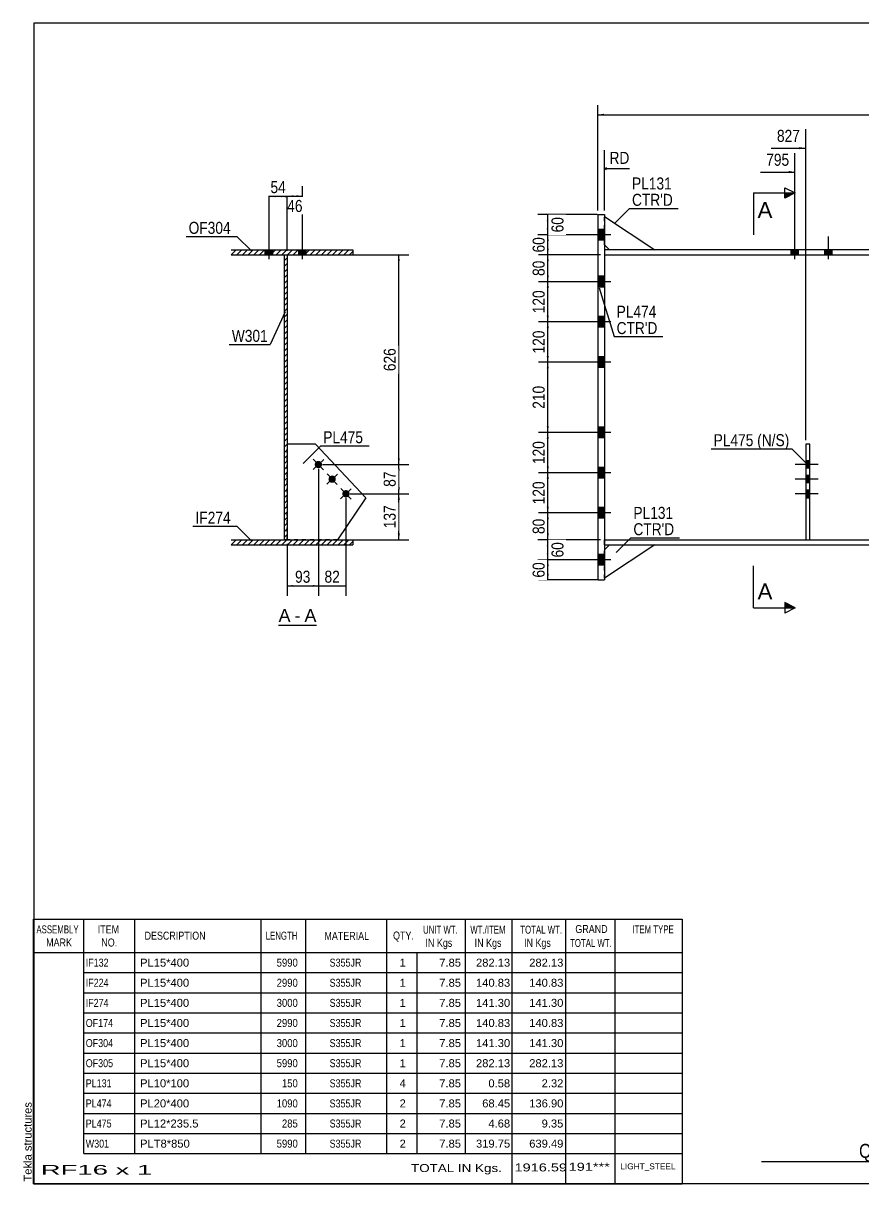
# Model space of a CAD drawing. Header units: millimetres. Extents: x 2 to 405, y 5 to 282.
# Drawn here: x 2.5 to 203.3, y 5 to 282 of the extents above; entities that cross this region are included whole.
import ezdxf

# ---------------------------------------------------------------- set-up
doc = ezdxf.new("R2010")
doc.units = ezdxf.units.MM
doc.linetypes.add('DXK_LINE_DOT1', pattern=[1.8814, 0.9407, -0.9407])
doc.styles.add('Arial', font='ARIAL.TTF', dxfattribs={"height": 0.2})
doc.styles.add('Arial Narrow', font='ARIALN.TTF', dxfattribs={"height": 0.2})

# ---------------------------------------------------------------- blocks, each defined once
blk = doc.blocks.new('Unknown-625697759-1211')
at = {"color": 5, "linetype": 'Continuous'}
for p, q in [((405, 282), (5, 282)), ((5, 282), (5, 5)), ((405, 5), (405, 282)), ((5, 5), (405, 5))]:
    blk.add_line(p, q, dxfattribs=at)
at = {"color": 174, "linetype": 'Continuous', "style": 'Arial'}
blk.add_text('Tekla structures', height=1.9102, rotation=90, dxfattribs=at).set_placement((4.5, 5.5))
blk = doc.blocks.new('Unknown-625697759-13 - 1794')
at = {"color": 7, "linetype": 'Continuous'}
blk.add_line((63.5, 138.35), (72.53, 138.35), dxfattribs=at)
at = {"color": 0, "linetype": 'Continuous'}
blk.add_wipeout([(66.34, 139.1), (66.34, 142.3), (63.5, 142.3), (63.5, 139.1)], dxfattribs=at)
blk.add_wipeout([(68.72, 139.1), (68.72, 142.3), (67.3, 142.3), (67.3, 139.1)], dxfattribs=at)
at = {"color": 96, "linetype": 'Continuous', "style": 'Arial'}
blk.add_text('A', height=3.06, dxfattribs=at).set_placement((63.5, 139.1))
at = {"color": 0, "linetype": 'Continuous'}
blk.add_wipeout([(72.53, 139.1), (72.53, 142.3), (69.68, 142.3), (69.68, 139.1)], dxfattribs=at)
at = {"color": 96, "linetype": 'Continuous', "style": 'Arial'}
for s, p in [('A', (69.68, 139.1)), ('-', (67.3, 139.1))]:
    blk.add_text(s, height=3.06, dxfattribs=at).set_placement(p)
blk = doc.blocks.new('Bolt-625697759-1242 - 1232')
at = {"linetype": 'Continuous'}
for points in [[(190.37, 175.78), (190.37, 177.54), (189.41, 177.54), (189.41, 175.78)], [(190.37, 172.29), (190.37, 174.05), (189.41, 174.05), (189.41, 172.29)], [(190.37, 168.8), (190.37, 170.56), (189.41, 170.56), (189.41, 168.8)]]:
    blk.add_hatch(color=3, dxfattribs=at).paths.add_polyline_path(points)
at = {"color": 3, "linetype": 'Continuous'}
for p, q in [((190.37, 177.54), (189.41, 177.54)), ((192.37, 176.66), (186.93, 176.66)), ((190.37, 175.78), (189.41, 175.78)), ((192.37, 173.17), (186.93, 173.17)), ((190.37, 174.05), (189.41, 174.05)), ((190.37, 172.29), (189.41, 172.29)), ((192.37, 169.68), (186.93, 169.68)), ((190.37, 170.56), (189.41, 170.56)), ((190.37, 168.8), (189.41, 168.8))]:
    blk.add_line(p, q, dxfattribs=at)
blk = doc.blocks.new('Bolt-625697759-1244 - 1232')
at = {"linetype": 'Continuous'}
for points in [[(185.97, 226.7), (187.73, 226.7), (187.73, 227.9), (185.97, 227.9)], [(185.97, 226.69), (187.73, 226.69), (187.73, 227.89), (185.97, 227.89)], [(193.97, 226.7), (195.73, 226.7), (195.73, 227.9), (193.97, 227.9)], [(193.97, 226.69), (195.73, 226.69), (195.73, 227.89), (193.97, 227.89)]]:
    blk.add_hatch(color=3, dxfattribs=at).paths.add_polyline_path(points)
at = {"color": 3, "linetype": 'Continuous'}
for p, q in [((186.85, 225.66), (186.85, 231.1)), ((186.85, 225.65), (186.85, 231.09)), ((194.85, 225.66), (194.85, 231.1)), ((194.85, 225.65), (194.85, 231.09)), ((185.97, 226.7), (185.97, 227.9)), ((185.97, 226.69), (185.97, 227.89)), ((187.73, 226.7), (187.73, 227.9)), ((187.73, 226.69), (187.73, 227.89)), ((193.97, 226.7), (193.97, 227.9)), ((193.97, 226.69), (193.97, 227.89)), ((195.73, 226.7), (195.73, 227.9)), ((195.73, 226.69), (195.73, 227.89))]:
    blk.add_line(p, q, dxfattribs=at)
blk = doc.blocks.new('Bolt-625697759-1246 - 1232')
at = {"linetype": 'Continuous'}
for points in [[(139.77, 232.78), (139.77, 230.22), (141.37, 230.22), (141.37, 232.78)], [(139.77, 232.78), (139.77, 230.22), (141.37, 230.22), (141.37, 232.78)], [(139.77, 221.58), (139.77, 219.02), (141.37, 219.02), (141.37, 221.58)], [(139.77, 221.58), (139.77, 219.02), (141.37, 219.02), (141.37, 221.58)], [(139.77, 211.98), (139.77, 209.42), (141.37, 209.42), (141.37, 211.98)], [(139.77, 211.98), (139.77, 209.42), (141.37, 209.42), (141.37, 211.98)], [(139.77, 202.38), (139.77, 199.82), (141.37, 199.82), (141.37, 202.38)], [(139.77, 202.38), (139.77, 199.82), (141.37, 199.82), (141.37, 202.38)], [(139.77, 185.58), (139.77, 183.02), (141.37, 183.02), (141.37, 185.58)], [(139.77, 185.58), (139.77, 183.02), (141.37, 183.02), (141.37, 185.58)], [(139.77, 175.98), (139.77, 173.42), (141.37, 173.42), (141.37, 175.98)], [(139.77, 175.98), (139.77, 173.42), (141.37, 173.42), (141.37, 175.98)], [(139.77, 166.38), (139.77, 163.82), (141.37, 163.82), (141.37, 166.38)], [(139.77, 166.38), (139.77, 163.82), (141.37, 163.82), (141.37, 166.38)], [(139.77, 155.18), (139.77, 152.62), (141.37, 152.62), (141.37, 155.18)], [(139.77, 155.18), (139.77, 152.62), (141.37, 152.62), (141.37, 155.18)]]:
    blk.add_hatch(color=3, dxfattribs=at).paths.add_polyline_path(points)
at = {"color": 3, "linetype": 'Continuous'}
for p, q in [((141.37, 232.78), (139.77, 232.78)), ((141.37, 232.78), (139.77, 232.78)), ((142.89, 231.5), (134.17, 231.5)), ((142.89, 231.5), (134.17, 231.5)), ((141.37, 230.22), (139.77, 230.22)), ((141.37, 230.22), (139.77, 230.22)), ((142.89, 220.3), (134.17, 220.3)), ((142.89, 220.3), (134.17, 220.3)), ((141.37, 221.58), (139.77, 221.58)), ((141.37, 221.58), (139.77, 221.58)), ((141.37, 219.02), (139.77, 219.02)), ((141.37, 219.02), (139.77, 219.02)), ((142.89, 210.7), (134.17, 210.7)), ((142.89, 210.7), (134.17, 210.7)), ((141.37, 211.98), (139.77, 211.98)), ((141.37, 211.98), (139.77, 211.98)), ((141.37, 209.42), (139.77, 209.42)), ((141.37, 209.42), (139.77, 209.42)), ((141.37, 202.38), (139.77, 202.38)), ((141.37, 202.38), (139.77, 202.38)), ((142.89, 201.1), (134.17, 201.1)), ((142.89, 201.1), (134.17, 201.1)), ((141.37, 199.82), (139.77, 199.82)), ((141.37, 199.82), (139.77, 199.82)), ((142.89, 184.3), (134.17, 184.3)), ((142.89, 184.3), (134.17, 184.3)), ((141.37, 185.58), (139.77, 185.58)), ((141.37, 185.58), (139.77, 185.58)), ((141.37, 183.02), (139.77, 183.02)), ((141.37, 183.02), (139.77, 183.02)), ((142.89, 174.7), (134.17, 174.7)), ((142.89, 174.7), (134.17, 174.7)), ((141.37, 175.98), (139.77, 175.98)), ((141.37, 175.98), (139.77, 175.98)), ((141.37, 173.42), (139.77, 173.42)), ((141.37, 173.42), (139.77, 173.42)), ((141.37, 166.38), (139.77, 166.38)), ((141.37, 166.38), (139.77, 166.38)), ((142.89, 165.1), (134.17, 165.1)), ((142.89, 165.1), (134.17, 165.1)), ((141.37, 163.82), (139.77, 163.82)), ((141.37, 163.82), (139.77, 163.82)), ((141.37, 155.18), (139.77, 155.18)), ((141.37, 155.18), (139.77, 155.18)), ((142.89, 153.9), (134.17, 153.9)), ((142.89, 153.9), (134.17, 153.9)), ((141.37, 152.62), (139.77, 152.62)), ((141.37, 152.62), (139.77, 152.62))]:
    blk.add_line(p, q, dxfattribs=at)
blk = doc.blocks.new('Part-625697759-1263 - 1232')
at = {"color": 7, "linetype": 'DXK_LINE_DOT1'}
for p, q in [((141.37, 226.7), (141.37, 158.7)), ((141.37, 226.7), (169.37, 226.7)), ((169.47, 226.7), (212.24, 226.7)), ((212.34, 226.7), (244.34, 226.7)), ((244.44, 226.7), (260.44, 226.7)), ((141.37, 158.7), (169.37, 158.7)), ((169.47, 158.7), (212.24, 158.7)), ((212.34, 158.7), (244.34, 158.7)), ((244.44, 158.7), (260.44, 158.7))]:
    blk.add_line(p, q, dxfattribs=at)
at = {"color": 2, "linetype": 'Continuous'}
blk.add_line((260.44, 226.7), (260.44, 158.7), dxfattribs=at)
blk = doc.blocks.new('Part-625697759-1290 - 1232')
at = {"color": 2, "linetype": 'Continuous'}
for p, q in [((190.37, 181.49), (189.41, 181.49)), ((189.41, 181.49), (189.41, 158.7)), ((190.37, 158.7), (190.37, 181.49)), ((189.41, 168.69), (190.37, 168.69))]:
    blk.add_line(p, q, dxfattribs=at)
blk = doc.blocks.new('Part-625697759-1356 - 1232')
at = {"color": 2, "linetype": 'Continuous'}
for p, q in [((141.37, 157.5), (141.37, 158.7)), ((141.37, 158.7), (169.37, 158.7)), ((169.47, 158.7), (212.24, 158.7)), ((212.34, 158.7), (228.34, 158.7)), ((228.34, 157.5), (228.34, 158.7)), ((141.37, 157.5), (169.37, 157.5)), ((169.47, 157.5), (212.24, 157.5)), ((212.34, 157.5), (228.34, 157.5))]:
    blk.add_line(p, q, dxfattribs=at)
blk = doc.blocks.new('Part-625697759-1541 - 1232')
at = {"color": 2, "linetype": 'Continuous'}
for p, q in [((141.37, 235.9), (153.37, 227.9)), ((142.57, 227.9), (141.37, 229.1))]:
    blk.add_line(p, q, dxfattribs=at)
at = {"color": 7, "linetype": 'DXK_LINE_DOT1'}
for p, q in [((141.37, 229.1), (141.37, 235.9)), ((153.37, 227.9), (142.57, 227.9))]:
    blk.add_line(p, q, dxfattribs=at)
blk = doc.blocks.new('Part-625697759-1444 - 1232')
at = {"color": 2, "linetype": 'Continuous'}
for p, q in [((141.37, 227.9), (141.37, 226.7)), ((169.37, 227.9), (141.37, 227.9)), ((212.24, 227.9), (169.47, 227.9)), ((228.34, 227.9), (212.34, 227.9)), ((228.34, 226.7), (228.34, 227.9)), ((141.37, 226.7), (169.37, 226.7)), ((169.47, 226.7), (212.24, 226.7)), ((212.34, 226.7), (228.34, 226.7))]:
    blk.add_line(p, q, dxfattribs=at)
blk = doc.blocks.new('Part-625697759-1536 - 1232')
at = {"color": 2, "linetype": 'Continuous'}
for p, q in [((153.37, 157.5), (141.37, 149.5)), ((141.37, 156.3), (142.57, 157.5))]:
    blk.add_line(p, q, dxfattribs=at)
at = {"color": 7, "linetype": 'DXK_LINE_DOT1'}
for p, q in [((141.37, 149.5), (141.37, 156.3)), ((142.57, 157.5), (153.37, 157.5))]:
    blk.add_line(p, q, dxfattribs=at)
blk = doc.blocks.new('Part-625697759-1546 - 1232')
at = {"color": 2, "linetype": 'Continuous'}
for p, q in [((139.77, 236.3), (141.37, 236.3)), ((139.77, 236.3), (139.77, 149.1)), ((141.37, 236.3), (141.37, 149.1)), ((139.77, 149.1), (141.37, 149.1))]:
    blk.add_line(p, q, dxfattribs=at)
blk = doc.blocks.new('Part-625697759-1803 - 1794')
at = {"linetype": 'Continuous'}
h = blk.add_hatch(dxfattribs=at)
h.set_pattern_fill('', scale=0.3, style=0, pattern_type=0)
h.set_pattern_definition([(45, (64.8974, 226.7014), (-0.673519, 0.673519), [])])
h.paths.add_polyline_path([(65.54, 226.7), (64.9, 226.7), (64.9, 158.7), (65.54, 158.7)])
at = {"color": 2, "linetype": 'Continuous'}
for p, q in [((64.9, 226.7), (65.54, 226.7)), ((64.9, 158.7), (64.9, 226.7)), ((65.54, 226.7), (65.54, 158.7)), ((65.54, 158.7), (64.9, 158.7))]:
    blk.add_line(p, q, dxfattribs=at)
blk = doc.blocks.new('Part-625697759-1830 - 1794')
at = {"color": 2, "linetype": 'Continuous'}
for p, q in [((72.29, 181.49), (65.54, 181.49)), ((72.29, 181.49), (84.37, 168.69)), ((84.37, 168.69), (77.54, 158.7))]:
    blk.add_line(p, q, dxfattribs=at)
at = {"color": 7, "linetype": 'DXK_LINE_DOT1'}
for p, q in [((65.54, 158.7), (65.54, 181.49)), ((77.54, 158.7), (65.54, 158.7))]:
    blk.add_line(p, q, dxfattribs=at)
blk = doc.blocks.new('Part-625697759-1845 - 1794')
at = {"linetype": 'Continuous'}
h = blk.add_hatch(dxfattribs=at)
h.set_pattern_fill('', scale=0.3, style=0, pattern_type=0)
h.set_pattern_definition([(45, (52.1646, 157.5014), (-0.67352, 0.67352), [])])
h.paths.add_polyline_path([(52.16, 158.7), (52.16, 157.5), (81.22, 157.5), (81.22, 158.7)])
at = {"color": 2, "linetype": 'Continuous'}
for p, q in [((52.16, 158.7), (81.22, 158.7)), ((81.22, 158.7), (81.22, 157.5)), ((52.16, 157.5), (81.22, 157.5))]:
    blk.add_line(p, q, dxfattribs=at)
blk = doc.blocks.new('Part-625697759-1865 - 1794')
at = {"linetype": 'Continuous'}
h = blk.add_hatch(dxfattribs=at)
h.set_pattern_fill('', scale=0.3, style=0, pattern_type=0)
h.set_pattern_definition([(45, (52.1646, 226.7014), (-0.67352, 0.67352), [])])
h.paths.add_polyline_path([(52.16, 227.9), (52.16, 226.7), (81.22, 226.7), (81.22, 227.9)])
at = {"color": 2, "linetype": 'Continuous'}
for p, q in [((52.16, 227.9), (81.22, 227.9)), ((81.22, 227.9), (81.22, 226.7)), ((52.16, 226.7), (81.22, 226.7))]:
    blk.add_line(p, q, dxfattribs=at)
blk = doc.blocks.new('Bolt-625697759-1921 - 1794')
at = {"linetype": 'Continuous'}
for points in [[(73.6, 176.02, -1), (72.39, 177.3, -1)], [(76.9, 172.53, -1), (75.69, 173.81, -1)], [(80.2, 169.04, -1), (78.99, 170.32, -1)]]:
    blk.add_hatch(color=3, dxfattribs=at).paths.add_polyline_path(points)
at = {"color": 3, "linetype": 'Continuous'}
for p, q in [((74.28, 177.87), (71.72, 175.45)), ((74.21, 175.38), (71.79, 177.94)), ((77.57, 174.38), (75.02, 171.96)), ((77.5, 171.89), (75.09, 174.45)), ((80.87, 170.89), (78.31, 168.47)), ((80.8, 168.4), (78.38, 170.96))]:
    blk.add_line(p, q, dxfattribs=at)
blk = doc.blocks.new('Bolt-625697759-1923 - 1794')
at = {"linetype": 'Continuous'}
for points in [[(60.33, 226.7), (62.09, 226.7), (62.09, 227.9), (60.33, 227.9)], [(68.33, 226.69), (70.09, 226.69), (70.09, 227.89), (68.33, 227.89)]]:
    blk.add_hatch(color=3, dxfattribs=at).paths.add_polyline_path(points)
at = {"color": 3, "linetype": 'Continuous'}
for p, q in [((61.21, 225.66), (61.22, 231.1)), ((69.21, 225.65), (69.22, 231.09)), ((60.33, 226.7), (60.33, 227.9)), ((62.09, 226.7), (62.09, 227.9)), ((68.33, 226.69), (68.33, 227.89)), ((70.09, 226.69), (70.09, 227.89))]:
    blk.add_line(p, q, dxfattribs=at)
blk = doc.blocks.new('StraightDimension-625697759-3337 - 1232')
at = {"linetype": 'Continuous'}
for points in [[(127.55, 209.2), (127.8, 210.7), (128.05, 209.2)], [(128.05, 202.6), (127.8, 201.1), (127.55, 202.6)]]:
    blk.add_hatch(color=7, dxfattribs=at).paths.add_polyline_path(points)
at = {"color": 7, "linetype": 'Continuous'}
for p, q in [((135.17, 210.7), (125.55, 210.7)), ((127.8, 201.1), (127.8, 210.7)), ((135.17, 201.1), (125.55, 201.1))]:
    blk.add_line(p, q, dxfattribs=at)
at = {"color": 0}
blk.add_wipeout([(127.65, 209.24), (123.45, 209.24), (123.45, 202.56), (127.65, 202.56)], dxfattribs=at)
at = {"color": 3, "style": 'Arial Narrow'}
blk.add_text('120', height=2.863, rotation=90.0002, dxfattribs=at).set_placement((127.05, 203.16))
blk = doc.blocks.new('StraightDimension-625697759-3336 - 1232')
at = {"linetype": 'Continuous'}
for points in [[(127.55, 218.8), (127.8, 220.3), (128.05, 218.8)], [(128.05, 212.2), (127.8, 210.7), (127.55, 212.2)]]:
    blk.add_hatch(color=7, dxfattribs=at).paths.add_polyline_path(points)
at = {"color": 7, "linetype": 'Continuous'}
for p, q in [((135.17, 220.3), (125.55, 220.3)), ((127.8, 210.7), (127.8, 220.3)), ((135.17, 210.7), (125.55, 210.7))]:
    blk.add_line(p, q, dxfattribs=at)
at = {"color": 0}
blk.add_wipeout([(127.65, 218.84), (123.45, 218.84), (123.45, 212.16), (127.65, 212.16)], dxfattribs=at)
at = {"color": 3, "style": 'Arial Narrow'}
blk.add_text('120', height=2.863, rotation=90.0002, dxfattribs=at).set_placement((127.05, 212.76))
blk = doc.blocks.new('StraightDimension-625697759-1777 - 1232')
at = {"linetype": 'Continuous'}
for points in [[(141.27, 259.9), (139.77, 260.15), (141.27, 260.4)], [(353.72, 260.4), (355.22, 260.15), (353.72, 259.9)]]:
    blk.add_hatch(color=7, dxfattribs=at).paths.add_polyline_path(points)
at = {"color": 7, "linetype": 'Continuous'}
for p, q in [((139.77, 237.3), (139.77, 262.4)), ((355.22, 237.3), (355.22, 262.4)), ((139.77, 260.15), (355.22, 260.15))]:
    blk.add_line(p, q, dxfattribs=at)
at = {"color": 0}
blk.add_wipeout([(252.67, 260.3), (252.67, 264.5), (242.33, 264.5), (242.33, 260.3)], dxfattribs=at)
at = {"color": 3, "style": 'Arial Narrow'}
blk.add_text('12020', height=2.863, dxfattribs=at).set_placement((242.93, 260.9))
blk = doc.blocks.new('StraightDimension-625697759-3340 - 1232')
at = {"linetype": 'Continuous'}
for points in [[(127.55, 173.2), (127.8, 174.7), (128.05, 173.2)], [(128.05, 166.6), (127.8, 165.1), (127.55, 166.6)]]:
    blk.add_hatch(color=7, dxfattribs=at).paths.add_polyline_path(points)
at = {"color": 7, "linetype": 'Continuous'}
for p, q in [((135.17, 174.7), (125.55, 174.7)), ((127.8, 165.1), (127.8, 174.7)), ((135.17, 165.1), (125.55, 165.1))]:
    blk.add_line(p, q, dxfattribs=at)
at = {"color": 0}
blk.add_wipeout([(127.65, 173.24), (123.45, 173.24), (123.45, 166.56), (127.65, 166.56)], dxfattribs=at)
at = {"color": 3, "style": 'Arial Narrow'}
blk.add_text('120', height=2.863, rotation=90.0002, dxfattribs=at).set_placement((127.05, 167.16))
blk = doc.blocks.new('StraightDimension-625697759-1603 - 1232')
at = {"linetype": 'Continuous'}
blk.add_hatch(color=7, dxfattribs=at).paths.add_polyline_path([(185.35, 246.73), (186.85, 246.48), (185.35, 246.23)])
at = {"color": 7, "linetype": 'Continuous'}
for p, q in [((186.85, 230.95), (186.85, 250.98)), ((178.62, 246.48), (186.85, 246.48))]:
    blk.add_line(p, q, dxfattribs=at)
at = {"color": 0, "linetype": 'Continuous'}
blk.add_wipeout([(147.9, 247.83), (147.9, 252.03), (141.95, 252.03), (141.95, 247.83)], dxfattribs=at)
at = {"color": 7, "linetype": 'Continuous'}
for p, q in [((141.37, 237.3), (141.37, 251.73)), ((141.87, 247.48), (141.37, 247.23)), ((141.87, 246.98), (141.37, 247.23)), ((147.3, 247.23), (141.37, 247.23))]:
    blk.add_line(p, q, dxfattribs=at)
at = {"color": 3, "linetype": 'Continuous', "style": 'Arial Narrow'}
blk.add_text('RD', height=2.863, dxfattribs=at).set_placement((142.55, 248.43))
at = {"color": 0}
blk.add_wipeout([(186.08, 247.38), (186.08, 251.58), (179.39, 251.58), (179.39, 247.38)], dxfattribs=at)
at = {"color": 3, "style": 'Arial Narrow'}
blk.add_text('795', height=2.863, dxfattribs=at).set_placement((179.99, 247.98))
blk = doc.blocks.new('StraightDimension-625697759-1593 - 1232')
at = {"linetype": 'Continuous'}
blk.add_hatch(color=7, dxfattribs=at).paths.add_polyline_path([(187.91, 252.43), (189.41, 252.18), (187.91, 251.93)])
at = {"color": 7, "linetype": 'Continuous'}
for p, q in [((189.41, 182.49), (189.41, 256.68)), ((181.18, 252.18), (189.41, 252.18))]:
    blk.add_line(p, q, dxfattribs=at)
at = {"color": 0}
blk.add_wipeout([(188.64, 253.08), (188.64, 257.28), (181.95, 257.28), (181.95, 253.08)], dxfattribs=at)
at = {"color": 3, "style": 'Arial Narrow'}
blk.add_text('827', height=2.863, dxfattribs=at).set_placement((182.55, 253.68))
blk = doc.blocks.new('StraightDimension-625697759-3334 - 1232')
at = {"linetype": 'Continuous'}
for points in [[(127.55, 230), (127.8, 231.5), (128.05, 230)], [(128.05, 228.2), (127.8, 226.7), (127.55, 228.2)]]:
    blk.add_hatch(color=7, dxfattribs=at).paths.add_polyline_path(points)
at = {"color": 7, "linetype": 'Continuous'}
for p, q in [((135.17, 231.5), (125.55, 231.5)), ((127.8, 226.7), (127.8, 231.5)), ((140.37, 226.7), (125.55, 226.7))]:
    blk.add_line(p, q, dxfattribs=at)
at = {"color": 0}
blk.add_wipeout([(127.65, 231.53), (123.45, 231.53), (123.45, 226.67), (127.65, 226.67)], dxfattribs=at)
at = {"color": 3, "style": 'Arial Narrow'}
blk.add_text('60', height=2.863, rotation=90.0002, dxfattribs=at).set_placement((127.05, 227.27))
blk = doc.blocks.new('StraightDimension-625697759-3333 - 1232')
at = {"linetype": 'Continuous'}
for points in [[(127.55, 234.8), (127.8, 236.3), (128.05, 234.8)], [(128.05, 233), (127.8, 231.5), (127.55, 233)]]:
    blk.add_hatch(color=7, dxfattribs=at).paths.add_polyline_path(points)
at = {"color": 7, "linetype": 'Continuous'}
for p, q in [((139.57, 236.3), (125.4, 236.3)), ((127.8, 231.5), (127.8, 236.3)), ((135.17, 231.5), (125.4, 231.5))]:
    blk.add_line(p, q, dxfattribs=at)
at = {"color": 0}
blk.add_wipeout([(132.15, 236.33), (127.95, 236.33), (127.95, 231.47), (132.15, 231.47)], dxfattribs=at)
at = {"color": 3, "style": 'Arial Narrow'}
blk.add_text('60', height=2.863, rotation=90.0002, dxfattribs=at).set_placement((131.55, 232.07))
blk = doc.blocks.new('StraightDimension-625697759-3335 - 1232')
at = {"linetype": 'Continuous'}
for points in [[(127.55, 225.2), (127.8, 226.7), (128.05, 225.2)], [(128.05, 221.8), (127.8, 220.3), (127.55, 221.8)]]:
    blk.add_hatch(color=7, dxfattribs=at).paths.add_polyline_path(points)
at = {"color": 7, "linetype": 'Continuous'}
for p, q in [((140.37, 226.7), (125.55, 226.7)), ((127.8, 220.3), (127.8, 226.7)), ((135.17, 220.3), (125.55, 220.3))]:
    blk.add_line(p, q, dxfattribs=at)
at = {"color": 0}
blk.add_wipeout([(127.65, 225.93), (123.45, 225.93), (123.45, 221.07), (127.65, 221.07)], dxfattribs=at)
at = {"color": 3, "style": 'Arial Narrow'}
blk.add_text('80', height=2.863, rotation=90.0002, dxfattribs=at).set_placement((127.05, 221.67))
blk = doc.blocks.new('StraightDimension-625697759-3338 - 1232')
at = {"linetype": 'Continuous'}
for points in [[(127.55, 199.6), (127.8, 201.1), (128.05, 199.6)], [(128.05, 185.8), (127.8, 184.3), (127.55, 185.8)]]:
    blk.add_hatch(color=7, dxfattribs=at).paths.add_polyline_path(points)
at = {"color": 7, "linetype": 'Continuous'}
for p, q in [((135.17, 201.1), (125.55, 201.1)), ((127.8, 184.3), (127.8, 201.1)), ((135.17, 184.3), (125.55, 184.3))]:
    blk.add_line(p, q, dxfattribs=at)
at = {"color": 0}
blk.add_wipeout([(127.65, 196.04), (123.45, 196.04), (123.45, 189.36), (127.65, 189.36)], dxfattribs=at)
at = {"color": 3, "style": 'Arial Narrow'}
blk.add_text('210', height=2.863, rotation=90.0002, dxfattribs=at).set_placement((127.05, 189.96))
blk = doc.blocks.new('StraightDimension-625697759-3339 - 1232')
at = {"linetype": 'Continuous'}
for points in [[(127.55, 182.8), (127.8, 184.3), (128.05, 182.8)], [(128.05, 176.2), (127.8, 174.7), (127.55, 176.2)]]:
    blk.add_hatch(color=7, dxfattribs=at).paths.add_polyline_path(points)
at = {"color": 7, "linetype": 'Continuous'}
for p, q in [((135.17, 184.3), (125.55, 184.3)), ((127.8, 174.7), (127.8, 184.3)), ((135.17, 174.7), (125.55, 174.7))]:
    blk.add_line(p, q, dxfattribs=at)
at = {"color": 0}
blk.add_wipeout([(127.65, 182.84), (123.45, 182.84), (123.45, 176.16), (127.65, 176.16)], dxfattribs=at)
at = {"color": 3, "style": 'Arial Narrow'}
blk.add_text('120', height=2.863, rotation=90.0002, dxfattribs=at).set_placement((127.05, 176.76))
blk = doc.blocks.new('StraightDimension-625697759-3341 - 1232')
at = {"linetype": 'Continuous'}
for points in [[(127.55, 163.6), (127.8, 165.1), (128.05, 163.6)], [(128.05, 160.2), (127.8, 158.7), (127.55, 160.2)]]:
    blk.add_hatch(color=7, dxfattribs=at).paths.add_polyline_path(points)
at = {"color": 7, "linetype": 'Continuous'}
for p, q in [((135.17, 165.1), (125.55, 165.1)), ((127.8, 158.7), (127.8, 165.1)), ((140.37, 158.7), (125.55, 158.7))]:
    blk.add_line(p, q, dxfattribs=at)
at = {"color": 0}
blk.add_wipeout([(127.65, 164.33), (123.45, 164.33), (123.45, 159.47), (127.65, 159.47)], dxfattribs=at)
at = {"color": 3, "style": 'Arial Narrow'}
blk.add_text('80', height=2.863, rotation=90.0002, dxfattribs=at).set_placement((127.05, 160.07))
blk = doc.blocks.new('StraightDimension-625697759-3342 - 1232')
at = {"linetype": 'Continuous'}
for points in [[(127.55, 157.2), (127.8, 158.7), (128.05, 157.2)], [(128.05, 155.4), (127.8, 153.9), (127.55, 155.4)]]:
    blk.add_hatch(color=7, dxfattribs=at).paths.add_polyline_path(points)
at = {"color": 7, "linetype": 'Continuous'}
for p, q in [((140.37, 158.7), (125.4, 158.7)), ((127.8, 153.9), (127.8, 158.7)), ((135.17, 153.9), (125.4, 153.9))]:
    blk.add_line(p, q, dxfattribs=at)
at = {"color": 0}
blk.add_wipeout([(132.15, 158.73), (127.95, 158.73), (127.95, 153.87), (132.15, 153.87)], dxfattribs=at)
at = {"color": 3, "style": 'Arial Narrow'}
blk.add_text('60', height=2.863, rotation=90.0002, dxfattribs=at).set_placement((131.55, 154.47))
blk = doc.blocks.new('StraightDimension-625697759-3343 - 1232')
at = {"linetype": 'Continuous'}
for points in [[(127.55, 152.4), (127.8, 153.9), (128.05, 152.4)], [(128.05, 150.6), (127.8, 149.1), (127.55, 150.6)]]:
    blk.add_hatch(color=7, dxfattribs=at).paths.add_polyline_path(points)
at = {"color": 7, "linetype": 'Continuous'}
for p, q in [((135.17, 153.9), (125.55, 153.9)), ((127.8, 149.1), (127.8, 153.9)), ((139.57, 149.1), (125.55, 149.1))]:
    blk.add_line(p, q, dxfattribs=at)
at = {"color": 0}
blk.add_wipeout([(127.65, 153.93), (123.45, 153.93), (123.45, 149.07), (127.65, 149.07)], dxfattribs=at)
at = {"color": 3, "style": 'Arial Narrow'}
blk.add_text('60', height=2.863, rotation=90.0002, dxfattribs=at).set_placement((127.05, 149.67))
blk = doc.blocks.new('StraightDimension-625697759-1940 - 1794')
at = {"linetype": 'Continuous'}
for points in [[(67.04, 147.45), (65.54, 147.7), (67.04, 147.95)], [(71.5, 147.95), (73, 147.7), (71.5, 147.45)]]:
    blk.add_hatch(color=7, dxfattribs=at).paths.add_polyline_path(points)
at = {"color": 7, "linetype": 'Continuous'}
for p, q in [((73, 175.66), (73, 145.3)), ((65.54, 157.7), (65.54, 145.3)), ((65.54, 147.7), (73, 147.7))]:
    blk.add_line(p, q, dxfattribs=at)
at = {"color": 0}
blk.add_wipeout([(71.7, 147.85), (71.7, 152.05), (66.84, 152.05), (66.84, 147.85)], dxfattribs=at)
at = {"color": 3, "style": 'Arial Narrow'}
blk.add_text('93', height=2.863, dxfattribs=at).set_placement((67.44, 148.45))
blk = doc.blocks.new('StraightDimension-625697759-1949 - 1794')
at = {"linetype": 'Continuous'}
for points in [[(74.5, 147.45), (73, 147.7), (74.5, 147.95)], [(78.09, 147.95), (79.59, 147.7), (78.09, 147.45)]]:
    blk.add_hatch(color=7, dxfattribs=at).paths.add_polyline_path(points)
at = {"color": 7, "linetype": 'Continuous'}
for p, q in [((73, 175.66), (73, 145.3)), ((79.59, 168.68), (79.59, 145.3)), ((73, 147.7), (79.59, 147.7))]:
    blk.add_line(p, q, dxfattribs=at)
at = {"color": 0}
blk.add_wipeout([(78.72, 147.85), (78.72, 152.05), (73.87, 152.05), (73.87, 147.85)], dxfattribs=at)
at = {"color": 3, "style": 'Arial Narrow'}
blk.add_text('82', height=2.863, dxfattribs=at).set_placement((74.47, 148.45))
blk = doc.blocks.new('StraightDimension-625697759-1960 - 1794')
at = {"linetype": 'Continuous'}
for points in [[(91.97, 175.16), (92.22, 176.66), (92.47, 175.16)], [(92.47, 171.18), (92.22, 169.68), (91.97, 171.18)]]:
    blk.add_hatch(color=7, dxfattribs=at).paths.add_polyline_path(points)
at = {"color": 7, "linetype": 'Continuous'}
for p, q in [((74, 176.66), (94.62, 176.66)), ((92.22, 169.68), (92.22, 176.66)), ((80.59, 169.68), (94.62, 169.68))]:
    blk.add_line(p, q, dxfattribs=at)
at = {"color": 0}
blk.add_wipeout([(92.07, 175.6), (87.87, 175.6), (87.87, 170.74), (92.07, 170.74)], dxfattribs=at)
at = {"color": 3, "style": 'Arial Narrow'}
blk.add_text('87', height=2.863, rotation=90.0002, dxfattribs=at).set_placement((91.47, 171.34))
blk = doc.blocks.new('StraightDimension-625697759-1970 - 1794')
at = {"linetype": 'Continuous'}
for points in [[(91.97, 225.2), (92.22, 226.7), (92.47, 225.2)], [(92.47, 178.16), (92.22, 176.66), (91.97, 178.16)]]:
    blk.add_hatch(color=7, dxfattribs=at).paths.add_polyline_path(points)
at = {"color": 7, "linetype": 'Continuous'}
for p, q in [((66.54, 226.7), (94.62, 226.7)), ((92.22, 176.66), (92.22, 226.7)), ((74, 176.66), (94.62, 176.66))]:
    blk.add_line(p, q, dxfattribs=at)
at = {"color": 0}
blk.add_wipeout([(92.07, 205.02), (87.87, 205.02), (87.87, 198.34), (92.07, 198.34)], dxfattribs=at)
at = {"color": 3, "style": 'Arial Narrow'}
blk.add_text('626', height=2.863, rotation=90.0002, dxfattribs=at).set_placement((91.47, 198.94))
blk = doc.blocks.new('StraightDimension-625697759-1980 - 1794')
at = {"linetype": 'Continuous'}
for points in [[(91.97, 168.18), (92.22, 169.68), (92.47, 168.18)], [(92.47, 160.2), (92.22, 158.7), (91.97, 160.2)]]:
    blk.add_hatch(color=7, dxfattribs=at).paths.add_polyline_path(points)
at = {"color": 7, "linetype": 'Continuous'}
for p, q in [((80.59, 169.68), (94.62, 169.68)), ((92.22, 158.7), (92.22, 169.68)), ((66.54, 158.7), (94.62, 158.7))]:
    blk.add_line(p, q, dxfattribs=at)
at = {"color": 0}
blk.add_wipeout([(92.07, 167.53), (87.87, 167.53), (87.87, 160.85), (92.07, 160.85)], dxfattribs=at)
at = {"color": 3, "style": 'Arial Narrow'}
blk.add_text('137', height=2.863, rotation=90.0002, dxfattribs=at).set_placement((91.47, 161.45))
blk = doc.blocks.new('StraightDimension-625697759-2644 - 1794')
at = {"linetype": 'Continuous'}
for points in [[(67.05, 240.45), (65.55, 240.7), (67.05, 240.95)], [(67.73, 240.95), (69.23, 240.7), (67.73, 240.45)]]:
    blk.add_hatch(color=7, dxfattribs=at).paths.add_polyline_path(points)
at = {"color": 7, "linetype": 'Continuous'}
for p, q in [((65.54, 227.7), (65.55, 243.1)), ((69.22, 230.95), (69.23, 243.1)), ((65.55, 240.7), (69.23, 240.7))]:
    blk.add_line(p, q, dxfattribs=at)
at = {"color": 0}
blk.add_wipeout([(69.81, 236.35), (69.82, 240.55), (64.96, 240.55), (64.96, 236.35)], dxfattribs=at)
at = {"color": 3, "style": 'Arial Narrow'}
blk.add_text('46', height=2.863, rotation=-0.0573, dxfattribs=at).set_placement((65.56, 236.95))
blk = doc.blocks.new('StraightDimension-625697759-2645 - 1794')
at = {"linetype": 'Continuous'}
for points in [[(62.73, 240.45), (61.23, 240.71), (62.73, 240.95)], [(64.05, 240.95), (65.55, 240.7), (64.05, 240.45)]]:
    blk.add_hatch(color=7, dxfattribs=at).paths.add_polyline_path(points)
at = {"color": 7, "linetype": 'Continuous'}
for p, q in [((61.22, 230.95), (61.23, 242.96)), ((65.54, 227.7), (65.55, 242.95)), ((61.23, 240.71), (65.55, 240.7))]:
    blk.add_line(p, q, dxfattribs=at)
at = {"color": 0}
blk.add_wipeout([(65.82, 240.85), (65.82, 245.05), (60.96, 245.06), (60.96, 240.86)], dxfattribs=at)
at = {"color": 3, "style": 'Arial Narrow'}
blk.add_text('54', height=2.863, rotation=-0.0573, dxfattribs=at).set_placement((61.56, 241.45))
blk = doc.blocks.new('CBS_BOM-625697759-3781')
at = {"color": 7, "linetype": 'Continuous'}
for p, q in [((4.97, 60.17), (4.97, 68.17)), ((4.97, 68.17), (159.89, 68.17)), ((16.97, 60.17), (16.97, 68.17)), ((29.16, 60.17), (29.16, 68.17)), ((59.32, 60.17), (59.32, 68.17)), ((70, 60.17), (70, 68.17)), ((89.32, 60.17), (89.32, 68.17)), ((108.12, 60.17), (108.12, 68.17)), ((119.33, 60.17), (119.33, 68.17)), ((132.12, 60.17), (132.12, 68.17)), ((143.87, 60.17), (143.87, 68.17)), ((159.89, 68.16), (159.89, 60.18)), ((4.97, 60.17), (159.89, 60.17)), ((4.97, 55.37), (4.97, 60.17)), ((16.97, 55.37), (16.97, 60.17)), ((29.16, 55.37), (29.16, 60.17)), ((59.32, 55.37), (59.32, 60.17)), ((70, 55.37), (70, 60.17)), ((89.32, 55.37), (89.32, 60.17)), ((96.58, 55.37), (96.58, 60.17)), ((108.12, 55.37), (108.12, 60.17)), ((119.33, 55.37), (119.33, 60.17)), ((132.12, 55.37), (132.12, 60.17)), ((143.89, 55.37), (143.89, 60.17)), ((159.89, 60.16), (159.89, 55.37)), ((4.97, 50.57), (4.97, 55.37)), ((16.97, 55.37), (159.89, 55.37)), ((16.97, 50.57), (16.97, 55.37)), ((29.16, 50.57), (29.16, 55.37)), ((59.32, 50.57), (59.32, 55.37)), ((70, 50.57), (70, 55.37)), ((89.32, 50.57), (89.32, 55.37)), ((96.58, 50.57), (96.58, 55.37)), ((108.12, 50.57), (108.12, 55.37)), ((119.33, 50.57), (119.33, 55.37)), ((132.12, 50.57), (132.12, 55.37)), ((143.89, 50.57), (143.89, 55.37)), ((159.89, 55.36), (159.89, 50.57)), ((4.97, 45.77), (4.97, 50.57)), ((16.97, 50.57), (159.89, 50.57)), ((16.97, 45.77), (16.97, 50.57)), ((29.16, 45.77), (29.16, 50.57)), ((59.32, 45.77), (59.32, 50.57)), ((70, 45.77), (70, 50.57)), ((89.32, 45.77), (89.32, 50.57)), ((96.58, 45.77), (96.58, 50.57)), ((108.12, 45.77), (108.12, 50.57)), ((119.33, 45.77), (119.33, 50.57)), ((132.12, 45.77), (132.12, 50.57)), ((143.89, 45.77), (143.89, 50.57)), ((159.89, 50.56), (159.89, 45.77)), ((4.97, 40.97), (4.97, 45.77)), ((16.97, 45.77), (159.89, 45.77)), ((16.97, 40.97), (16.97, 45.77)), ((29.16, 40.97), (29.16, 45.77)), ((59.32, 40.97), (59.32, 45.77)), ((70, 40.97), (70, 45.77)), ((89.32, 40.97), (89.32, 45.77)), ((96.58, 40.97), (96.58, 45.77)), ((108.12, 40.97), (108.12, 45.77)), ((119.33, 40.97), (119.33, 45.77)), ((132.12, 40.97), (132.12, 45.77)), ((143.89, 40.97), (143.89, 45.77)), ((159.89, 45.76), (159.89, 40.97)), ((4.97, 36.17), (4.97, 40.97)), ((16.97, 40.97), (159.89, 40.97)), ((16.97, 36.17), (16.97, 40.97)), ((29.16, 36.17), (29.16, 40.97)), ((59.32, 36.17), (59.32, 40.97)), ((70, 36.17), (70, 40.97)), ((89.32, 36.17), (89.32, 40.97)), ((96.58, 36.17), (96.58, 40.97)), ((108.12, 36.17), (108.12, 40.97)), ((119.33, 36.17), (119.33, 40.97)), ((132.12, 36.17), (132.12, 40.97)), ((143.89, 36.17), (143.89, 40.97)), ((159.89, 40.96), (159.89, 36.17)), ((4.97, 31.37), (4.97, 36.17)), ((16.97, 36.17), (159.89, 36.17)), ((16.97, 31.37), (16.97, 36.17)), ((29.16, 31.37), (29.16, 36.17)), ((59.32, 31.37), (59.32, 36.17)), ((70, 31.37), (70, 36.17)), ((89.32, 31.37), (89.32, 36.17)), ((96.58, 31.37), (96.58, 36.17)), ((108.12, 31.37), (108.12, 36.17)), ((119.33, 31.37), (119.33, 36.17)), ((132.12, 31.37), (132.12, 36.17)), ((143.89, 31.37), (143.89, 36.17)), ((159.89, 36.16), (159.89, 31.37)), ((4.97, 26.57), (4.97, 31.37)), ((16.97, 31.37), (159.89, 31.37)), ((16.97, 26.57), (16.97, 31.37)), ((29.16, 26.57), (29.16, 31.37)), ((59.32, 26.57), (59.32, 31.37)), ((70, 26.57), (70, 31.37)), ((89.32, 26.57), (89.32, 31.37)), ((96.58, 26.57), (96.58, 31.37)), ((108.12, 26.57), (108.12, 31.37)), ((119.33, 26.57), (119.33, 31.37)), ((132.12, 26.57), (132.12, 31.37)), ((143.89, 26.57), (143.89, 31.37)), ((159.89, 31.36), (159.89, 26.57)), ((4.97, 21.77), (4.97, 26.57)), ((16.97, 26.57), (159.89, 26.57)), ((16.97, 21.77), (16.97, 26.57)), ((29.16, 21.77), (29.16, 26.57)), ((59.32, 21.77), (59.32, 26.57)), ((70, 21.77), (70, 26.57)), ((89.32, 21.77), (89.32, 26.57)), ((96.58, 21.77), (96.58, 26.57)), ((108.12, 21.77), (108.12, 26.57)), ((119.33, 21.77), (119.33, 26.57)), ((132.12, 21.77), (132.12, 26.57)), ((143.89, 21.77), (143.89, 26.57)), ((159.89, 26.56), (159.89, 21.77)), ((4.97, 16.97), (4.97, 21.77)), ((16.97, 21.77), (159.89, 21.77)), ((16.97, 16.97), (16.97, 21.77)), ((29.16, 16.97), (29.16, 21.77)), ((59.32, 16.97), (59.32, 21.77)), ((70, 16.97), (70, 21.77)), ((89.32, 16.97), (89.32, 21.77)), ((96.58, 16.97), (96.58, 21.77)), ((108.12, 16.97), (108.12, 21.77)), ((119.33, 16.97), (119.33, 21.77)), ((132.12, 16.97), (132.12, 21.77)), ((143.89, 16.97), (143.89, 21.77)), ((159.89, 21.76), (159.89, 16.97)), ((4.97, 12.17), (4.97, 16.97)), ((16.97, 16.97), (159.89, 16.97)), ((16.97, 12.17), (16.97, 16.97)), ((29.16, 12.17), (29.16, 16.97)), ((59.32, 12.17), (59.32, 16.97)), ((70, 12.17), (70, 16.97)), ((89.32, 12.17), (89.32, 16.97)), ((96.58, 12.17), (96.58, 16.97)), ((108.12, 12.17), (108.12, 16.97)), ((119.33, 12.17), (119.33, 16.97)), ((132.12, 12.17), (132.12, 16.97)), ((143.89, 12.17), (143.89, 16.97)), ((159.89, 16.96), (159.89, 12.17)), ((4.97, 4.97), (4.97, 12.15)), ((16.97, 12.17), (159.89, 12.17)), ((119.33, 4.97), (119.33, 12.15)), ((132.12, 4.97), (132.12, 12.15)), ((143.93, 4.97), (143.93, 12.15)), ((159.89, 12.17), (159.89, 4.97)), ((4.97, 4.97), (159.89, 4.97))]:
    blk.add_line(p, q, dxfattribs=at)
at = {"color": 3, "linetype": 'Continuous', "style": 'Arial'}
for s, height, width, p in [('ASSEMBLY', 1.91, 0.7, (5.65, 64.74)), ('ITEM', 1.91, 0.8, (20.3, 64.74)), ('UNIT WT.', 1.91, 0.7, (98.01, 64.67)), ('WT./ITEM', 1.91, 0.7, (109.3, 64.67)), ('TOTAL WT.', 1.91, 0.7, (121.24, 64.67)), ('GRAND', 1.91, 0.8, (134.39, 64.83)), ('ITEM TYPE', 1.91, 0.7, (148.03, 64.75)), ('DESCRIPTION', 1.9102, 0.8, (31.48, 63.24)), ('LENGTH', 1.91, 0.7, (60.43, 63.24)), ('MATERIAL', 1.91, 0.8, (74.45, 63.19)), ('QTY.', 1.91, 0.8, (90.84, 63.27)), ('MARK', 1.91, 0.8, (7.97, 61.61)), ('NO.', 1.91, 0.8, (21.15, 61.61)), ('IN Kgs', 1.91, 0.8, (98.59, 61.53)), ('IN Kgs', 1.91, 0.8, (110.34, 61.53)), ('IN Kgs', 1.91, 0.8, (122.13, 61.53)), ('TOTAL WT.', 1.91, 0.7, (133.13, 61.49))]:
    blk.add_text(s, height=height, dxfattribs=dict(at, width=width)).set_placement(p)
at = {"color": 7, "linetype": 'Continuous', "style": 'Arial'}
for s, width, p in [('IF132', 0.8, (17.43, 56.8)), ('5990', 0.85, (63.04, 56.8)), ('S355JR', 0.8, (75.69, 56.8)), ('IF224', 0.8, (17.43, 52)), ('2990', 0.85, (63.04, 52)), ('S355JR', 0.8, (75.69, 52)), ('IF274', 0.8, (17.43, 47.2)), ('3000', 0.85, (63.04, 47.2)), ('S355JR', 0.8, (75.69, 47.2)), ('OF174', 0.8, (17.43, 42.4)), ('2990', 0.85, (63.04, 42.4)), ('S355JR', 0.8, (75.69, 42.4)), ('OF304', 0.8, (17.43, 37.6)), ('3000', 0.85, (63.04, 37.6)), ('S355JR', 0.8, (75.69, 37.6)), ('OF305', 0.8, (17.43, 32.8)), ('5990', 0.85, (63.04, 32.8)), ('S355JR', 0.8, (75.69, 32.8)), ('PL131', 0.8, (17.43, 28)), ('150', 0.85, (64.3, 28)), ('S355JR', 0.8, (75.69, 28)), ('PL474', 0.8, (17.43, 23.2)), ('1090', 0.85, (63.04, 23.2)), ('S355JR', 0.8, (75.69, 23.2)), ('PL475', 0.8, (17.43, 18.4)), ('285', 0.85, (64.3, 18.4)), ('S355JR', 0.8, (75.69, 18.4)), ('W301', 0.8, (17.43, 13.6)), ('5990', 0.85, (63.04, 13.6)), ('S355JR', 0.8, (75.69, 13.6))]:
    blk.add_text(s, height=1.91, dxfattribs=dict(at, width=width)).set_placement(p)
for s, p in [('PL15*400', (30.41, 56.8)), ('1', (92.41, 56.8)), ('7.85', (101.88, 56.8)), ('282.13', (110.66, 56.8)), ('282.13', (123.37, 56.8)), ('PL15*400', (30.41, 52)), ('1', (92.41, 52)), ('7.85', (101.88, 52)), ('140.83', (110.66, 52)), ('140.83', (123.37, 52)), ('PL15*400', (30.41, 47.2)), ('1', (92.41, 47.2)), ('7.85', (101.88, 47.2)), ('141.30', (110.66, 47.2)), ('141.30', (123.37, 47.2)), ('PL15*400', (30.41, 42.4)), ('7.85', (101.88, 42.4)), ('140.83', (110.66, 42.4)), ('140.83', (123.37, 42.4)), ('1', (92.41, 42.4)), ('PL15*400', (30.41, 37.6)), ('1', (92.41, 37.6)), ('7.85', (101.88, 37.6)), ('141.30', (110.66, 37.6)), ('141.30', (123.37, 37.6)), ('PL15*400', (30.41, 32.8)), ('1', (92.41, 32.8)), ('7.85', (101.88, 32.8)), ('282.13', (110.66, 32.8)), ('282.13', (123.37, 32.8)), ('PL10*100', (30.41, 28)), ('4', (92.41, 28)), ('7.85', (101.88, 28)), ('0.58', (113.62, 28)), ('2.32', (126.33, 28)), ('PL20*400', (30.41, 23.2)), ('2', (92.41, 23.2)), ('7.85', (101.88, 23.2)), ('68.45', (112.14, 23.2)), ('136.90', (123.37, 23.2)), ('PL12*235.5', (30.41, 18.4)), ('2', (92.41, 18.4)), ('7.85', (101.88, 18.4)), ('4.68', (113.62, 18.4)), ('9.35', (126.33, 18.4)), ('PLT8*850', (30.41, 13.6)), ('2', (92.41, 13.6)), ('7.85', (101.88, 13.6)), ('319.75', (110.66, 13.6)), ('639.49', (123.37, 13.6))]:
    blk.add_text(s, height=1.91, dxfattribs=at).set_placement(p)
at = {"color": 6, "linetype": 'Continuous', "style": 'Arial'}
for s, height, width, p in [('RF16 x 1', 2.292, 2.05, (6.69, 7.16)), ('TOTAL IN Kgs.', 1.9102, 1.2, (95.13, 7.77)), ('1916.59', 1.91, 1.3, (119.86, 7.92)), ('191***', 1.91, 1.3, (132.79, 8.08))]:
    blk.add_text(s, height=height, dxfattribs=dict(at, width=width)).set_placement(p)
blk.add_text('LIGHT_STEEL', height=1.4135, dxfattribs=at).set_placement((145.14, 8.42))
blk = doc.blocks.new('CBS_CALLOFF-625697759-3782')
at = {"color": 7, "linetype": 'Continuous'}
blk.add_line((178.88, 10.27), (295.11, 10.25), dxfattribs=at)
at = {"color": 3, "linetype": 'Continuous', "style": 'Arial Narrow'}
blk.add_text('QTY= 1 Nos.      RAFTER     MKD : RF16', height=3.3405, dxfattribs=at).set_placement((202.17, 11.16))
blk = doc.blocks.new('Mark-625697759-1537 - 1232')
at = {"color": 0}
blk.add_wipeout([(157.43, 242.31), (157.43, 245.31), (147.93, 245.31), (147.93, 242.31)], dxfattribs=at)
blk.add_wipeout([(157.43, 242.31), (157.43, 245.31), (147.93, 245.31), (147.93, 242.31)], dxfattribs=at)
blk.add_wipeout([(157.68, 238.41), (157.68, 241.41), (147.93, 241.41), (147.93, 238.41)], dxfattribs=at)
blk.add_wipeout([(157.68, 238.41), (157.68, 241.41), (147.93, 241.41), (147.93, 238.41)], dxfattribs=at)
at = {"color": 7, "linetype": 'Continuous'}
for p, q in [((143.79, 234.28), (147.33, 237.81)), ((147.33, 237.81), (158.93, 237.81))]:
    blk.add_line(p, q, dxfattribs=at)
at = {"color": 3, "style": 'Arial Narrow'}
blk.add_text('PL131', height=2.863, dxfattribs=at).set_placement((147.93, 242.31))
at = {"color": 1, "style": 'Arial Narrow'}
blk.add_text("CTR'D", height=2.863, dxfattribs=at).set_placement((147.93, 238.41))
blk = doc.blocks.new('Mark-625697759-1286 - 1232')
at = {"color": 0}
blk.add_wipeout([(176.93, 181.04), (176.93, 184.04), (167.43, 184.04), (167.43, 181.04)], dxfattribs=at)
blk.add_wipeout([(176.93, 181.04), (176.93, 184.04), (167.43, 184.04), (167.43, 181.04)], dxfattribs=at)
blk.add_wipeout([(185.49, 181.04), (185.49, 184.04), (177.83, 184.04), (177.83, 181.04)], dxfattribs=at)
blk.add_wipeout([(185.49, 181.04), (185.49, 184.04), (177.83, 184.04), (177.83, 181.04)], dxfattribs=at)
at = {"color": 7, "linetype": 'Continuous'}
for p in [(166.83, 180.44), (189.63, 176.91)]:
    blk.add_line(p, (186.09, 180.44), dxfattribs=at)
at = {"color": 3, "style": 'Arial Narrow'}
for s, p in [('PL475', (167.43, 181.04)), ('(N/', (177.83, 181.04)), ('S)', (182.21, 181.04))]:
    blk.add_text(s, height=2.863, dxfattribs=at).set_placement(p)
blk = doc.blocks.new('Mark-625697759-1542 - 1232')
at = {"color": 0}
blk.add_wipeout([(153.75, 211.7), (153.75, 214.7), (144.25, 214.7), (144.25, 211.7)], dxfattribs=at)
blk.add_wipeout([(153.75, 211.7), (153.75, 214.7), (144.25, 214.7), (144.25, 211.7)], dxfattribs=at)
blk.add_wipeout([(154, 207.8), (154, 210.8), (144.25, 210.8), (144.25, 207.8)], dxfattribs=at)
blk.add_wipeout([(154, 207.8), (154, 210.8), (144.25, 210.8), (144.25, 207.8)], dxfattribs=at)
at = {"color": 7, "linetype": 'Continuous'}
for p, q in [((140.11, 218.84), (143.65, 207.2)), ((143.65, 207.2), (155.25, 207.2))]:
    blk.add_line(p, q, dxfattribs=at)
at = {"color": 3, "style": 'Arial Narrow'}
blk.add_text('PL474', height=2.863, dxfattribs=at).set_placement((144.25, 211.7))
at = {"color": 1, "style": 'Arial Narrow'}
blk.add_text("CTR'D", height=2.863, dxfattribs=at).set_placement((144.25, 207.8))
blk = doc.blocks.new('Mark-625697759-1532 - 1232')
at = {"color": 0}
blk.add_wipeout([(157.77, 163.69), (157.77, 166.69), (148.26, 166.69), (148.26, 163.69)], dxfattribs=at)
blk.add_wipeout([(157.77, 163.69), (157.77, 166.69), (148.26, 166.69), (148.26, 163.69)], dxfattribs=at)
blk.add_wipeout([(158.02, 159.79), (158.02, 162.79), (148.26, 162.79), (148.26, 159.79)], dxfattribs=at)
blk.add_wipeout([(158.02, 159.79), (158.02, 162.79), (148.26, 162.79), (148.26, 159.79)], dxfattribs=at)
at = {"color": 7, "linetype": 'Continuous'}
for p, q in [((144.13, 155.65), (147.66, 159.19)), ((147.66, 159.19), (159.27, 159.19))]:
    blk.add_line(p, q, dxfattribs=at)
at = {"color": 3, "style": 'Arial Narrow'}
blk.add_text('PL131', height=2.863, dxfattribs=at).set_placement((148.26, 163.69))
at = {"color": 1, "style": 'Arial Narrow'}
blk.add_text("CTR'D", height=2.863, dxfattribs=at).set_placement((148.26, 159.79))
blk = doc.blocks.new('SectionMark-625697759-1789 - 1232')
at = {"linetype": 'Continuous'}
for points in [[(184.41, 240.24), (184.41, 241.49), (186.91, 241.49)], [(184.41, 142.45), (184.41, 143.7), (186.91, 142.45)]]:
    blk.add_hatch(color=30, dxfattribs=at).paths.add_polyline_path(points)
at = {"color": 30, "linetype": 'Continuous'}
for p, q in [((176.91, 241.49), (186.91, 241.49)), ((184.41, 240.24), (184.41, 242.74)), ((184.41, 242.74), (186.91, 241.49)), ((186.91, 241.49), (184.41, 240.24)), ((176.91, 142.45), (186.91, 142.45)), ((186.91, 142.45), (184.41, 143.7)), ((184.41, 143.7), (184.41, 141.2)), ((186.91, 142.45), (184.41, 141.2))]:
    blk.add_line(p, q, dxfattribs=at)
at = {"color": 0, "linetype": 'Continuous'}
for points in [[(181.47, 235.49), (181.47, 239.49), (177.91, 239.49), (177.91, 235.49)], [(181.47, 144.45), (181.47, 148.45), (177.91, 148.45), (177.91, 144.45)]]:
    blk.add_wipeout(points, dxfattribs=at)
at = {"color": 30, "linetype": 'Continuous'}
for p, q in [((176.91, 241.49), (176.91, 231.49)), ((176.91, 142.45), (176.91, 152.45))]:
    blk.add_line(p, q, dxfattribs=at)
at = {"color": 96, "linetype": 'Continuous', "style": 'Arial'}
for p in [(177.91, 235.49), (177.91, 144.45)]:
    blk.add_text('A', height=3.82, dxfattribs=at).set_placement(p)
blk = doc.blocks.new('Mark-625697759-1799 - 1794')
at = {"color": 0}
blk.add_wipeout([(60.91, 205.94), (60.91, 208.94), (52.33, 208.94), (52.33, 205.94)], dxfattribs=at)
blk.add_wipeout([(60.91, 205.94), (60.91, 208.94), (52.33, 208.94), (52.33, 205.94)], dxfattribs=at)
at = {"color": 7, "linetype": 'Continuous'}
for p in [(65.05, 213.08), (51.73, 205.34)]:
    blk.add_line(p, (61.51, 205.34), dxfattribs=at)
at = {"color": 3, "style": 'Arial Narrow'}
blk.add_text('W301', height=2.863, dxfattribs=at).set_placement((52.33, 205.94))
blk = doc.blocks.new('Mark-625697759-1826 - 1794')
at = {"color": 0}
blk.add_wipeout([(83.67, 181.75), (83.67, 184.75), (74.17, 184.75), (74.17, 181.75)], dxfattribs=at)
blk.add_wipeout([(83.67, 181.75), (83.67, 184.75), (74.17, 184.75), (74.17, 181.75)], dxfattribs=at)
at = {"color": 7, "linetype": 'Continuous'}
for p, q in [((69.33, 176.91), (73.57, 181.15)), ((73.57, 181.15), (85.17, 181.15))]:
    blk.add_line(p, q, dxfattribs=at)
at = {"color": 3, "style": 'Arial Narrow'}
blk.add_text('PL475', height=2.863, dxfattribs=at).set_placement((74.17, 181.75))
blk = doc.blocks.new('Mark-625697759-1841 - 1794')
at = {"color": 7, "linetype": 'Continuous'}
blk.add_line((57.09, 158.39), (53.56, 161.92), dxfattribs=at)
at = {"color": 0}
blk.add_wipeout([(52.06, 162.52), (52.06, 165.52), (43.65, 165.52), (43.65, 162.52)], dxfattribs=at)
blk.add_wipeout([(52.06, 162.52), (52.06, 165.52), (43.65, 165.52), (43.65, 162.52)], dxfattribs=at)
at = {"color": 7, "linetype": 'Continuous'}
blk.add_line((43.05, 161.92), (53.56, 161.92), dxfattribs=at)
at = {"color": 3, "style": 'Arial Narrow'}
blk.add_text('IF274', height=2.863, dxfattribs=at).set_placement((43.65, 162.52))
blk = doc.blocks.new('Mark-625697759-1861 - 1794')
at = {"color": 7, "linetype": 'Continuous'}
blk.add_line((57.09, 227.59), (53.56, 231.12), dxfattribs=at)
at = {"color": 0}
blk.add_wipeout([(52.06, 231.72), (52.06, 234.72), (42.01, 234.72), (42.01, 231.72)], dxfattribs=at)
blk.add_wipeout([(52.06, 231.72), (52.06, 234.72), (42.01, 234.72), (42.01, 231.72)], dxfattribs=at)
at = {"color": 7, "linetype": 'Continuous'}
blk.add_line((41.41, 231.12), (53.56, 231.12), dxfattribs=at)
at = {"color": 3, "style": 'Arial Narrow'}
blk.add_text('OF304', height=2.863, dxfattribs=at).set_placement((42.01, 231.72))

msp = doc.modelspace()

# ---------------------------------------------------------------- block references
for name in ['Unknown-625697759-1211', 'Part-625697759-1546 - 1232', 'Part-625697759-1541 - 1232', 'Bolt-625697759-1246 - 1232', 'Bolt-625697759-1923 - 1794', 'Bolt-625697759-1244 - 1232', 'Part-625697759-1865 - 1794', 'Part-625697759-1444 - 1232', 'Part-625697759-1803 - 1794', 'Part-625697759-1263 - 1232', 'Part-625697759-1830 - 1794', 'Part-625697759-1290 - 1232', 'Bolt-625697759-1921 - 1794', 'Bolt-625697759-1242 - 1232', 'Part-625697759-1845 - 1794', 'Part-625697759-1356 - 1232', 'Part-625697759-1536 - 1232', 'CBS_BOM-625697759-3781', 'CBS_CALLOFF-625697759-3782']:
    msp.add_blockref(name, (0, 0))

# ---------------------------------------------------------------- next in the draw order: block references
for name in ['StraightDimension-625697759-1777 - 1232', 'Mark-625697759-1861 - 1794', 'Mark-625697759-1542 - 1232', 'Mark-625697759-1799 - 1794', 'StraightDimension-625697759-3337 - 1232', 'StraightDimension-625697759-1940 - 1794', 'StraightDimension-625697759-3340 - 1232', 'Mark-625697759-1532 - 1232', 'Mark-625697759-1841 - 1794', 'Unknown-625697759-13 - 1794']:
    msp.add_blockref(name, (0, 0))

# ---------------------------------------------------------------- next in the draw order: block references
for name in ['StraightDimension-625697759-1603 - 1232', 'StraightDimension-625697759-3336 - 1232', 'StraightDimension-625697759-3338 - 1232', 'StraightDimension-625697759-1949 - 1794', 'StraightDimension-625697759-3341 - 1232']:
    msp.add_blockref(name, (0, 0))

# ---------------------------------------------------------------- next in the draw order: block references
for name in ['StraightDimension-625697759-1593 - 1232', 'Mark-625697759-1537 - 1232', 'StraightDimension-625697759-3334 - 1232', 'StraightDimension-625697759-3339 - 1232', 'StraightDimension-625697759-1960 - 1794', 'StraightDimension-625697759-3342 - 1232']:
    msp.add_blockref(name, (0, 0))

# ---------------------------------------------------------------- next in the draw order: block references
for name in ['StraightDimension-625697759-3333 - 1232', 'StraightDimension-625697759-1970 - 1794', 'StraightDimension-625697759-3335 - 1232', 'Mark-625697759-1286 - 1232', 'StraightDimension-625697759-1980 - 1794', 'StraightDimension-625697759-3343 - 1232']:
    msp.add_blockref(name, (0, 0))

# ---------------------------------------------------------------- next in the draw order: block references
for name in ['StraightDimension-625697759-2644 - 1794', 'SectionMark-625697759-1789 - 1232', 'Mark-625697759-1826 - 1794']:
    msp.add_blockref(name, (0, 0))

# ---------------------------------------------------------------- next in the draw order: block references
msp.add_blockref('StraightDimension-625697759-2645 - 1794', (0, 0))

doc.saveas('drawing.dxf')
